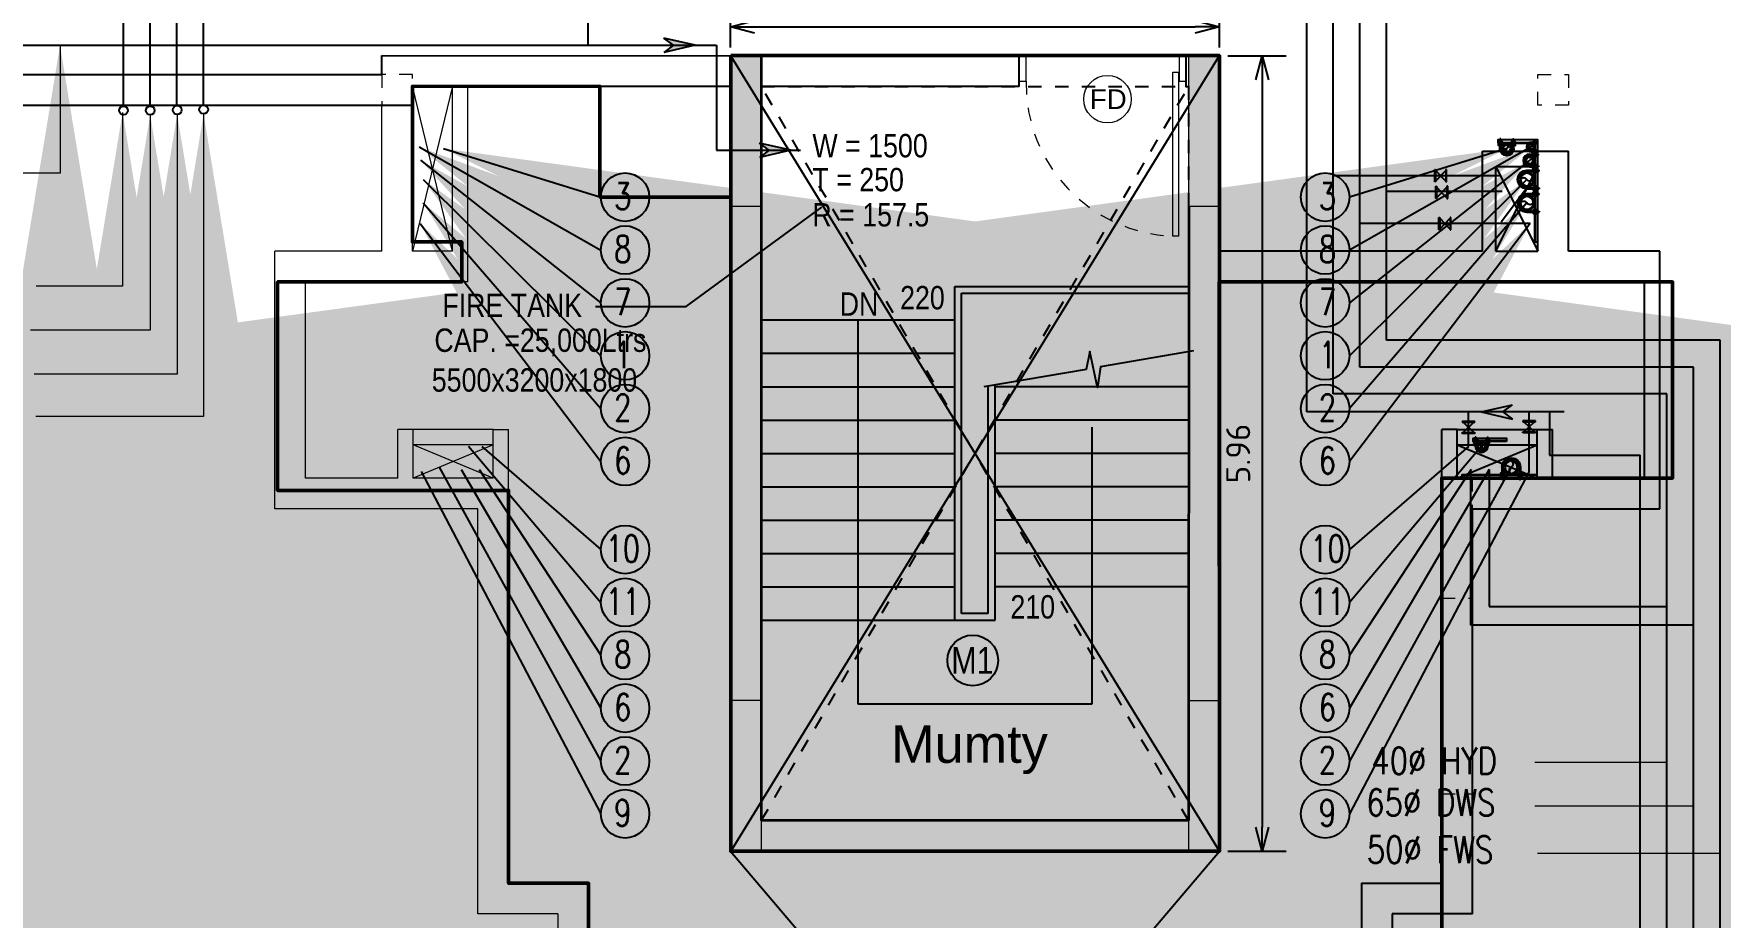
# Model space of a CAD drawing. Header units: inches. Extents: x 0 to 429, y 0 to 185.
# Drawn here: x 343.82 to 356.45, y 109.35 to 115.97 of the extents above; entities that cross this region are included whole.
import ezdxf
from ezdxf.enums import TextEntityAlignment as Align

# ---------------------------------------------------------------- set-up
doc = ezdxf.new("R2010")
doc.units = ezdxf.units.IN
doc.header["$MEASUREMENT"] = 0
doc.linetypes.add('Xr-4BHK-A-B-Terrace-Sub$0$HIDDEN', pattern=[0.375, 0.25, -0.125])
doc.layers.get('DEFPOINTS').update_dxf_attribs({"lineweight": 18})
for name, color, linetype, lineweight in [('FLOOR-TERRACE', 7, 'Continuous', 50), ('XR-4BHK-A-B-TERRACE-SUB$0$A-WALL', 7, 'Continuous', 35), ('XR-4BHK-A-B-TERRACE-SUB$0$COL', 1, 'Continuous', 0), ('XR-4BHK-A-B-TERRACE-SUB$0$COL BELOW', 3, 'Xr-4BHK-A-B-Terrace-Sub$0$HIDDEN', 0), ('XR-4BHK-A-B-TERRACE-SUB$0$COL HATCH', 9, 'Continuous', 0), ('XR-4BHK-A-B-TERRACE-SUB$0$DOOR', 34, 'Continuous', 20), ('XR-4BHK-A-B-TERRACE-SUB$0$HATCH', 8, 'Continuous', 9)]:
    doc.layers.add(name, color=color, linetype=linetype, lineweight=lineweight)
doc.layers.add('XR-4BHK-A-B-TERRACE-SUB$0$ELE-2', color=4, linetype='Continuous')
doc.layers.add('XR-4BHK-A-B-TERRACE-SUB$0$WATER TANK ABOVE', color=6, linetype='Xr-4BHK-A-B-Terrace-Sub$0$HIDDEN')
doc.styles.add('Sanvi Common', font='isocpeur.ttf')
doc.styles.get("Standard").update_dxf_attribs({"font": 'arial.ttf'})
doc.styles.add('Xr-4BHK-A-B-Terrace-Sub$0$$0$DIM', font='arial.ttf', dxfattribs={"height": 4})
doc.styles.add('Xr-4BHK-A-B-Terrace-Sub$0$$1$Standard', font='arial.ttf')
doc.styles.add('Xr-4BHK-A-B-Terrace-Sub$0$AUDIT_D_080506184754-0', font='romans.shx')
doc.styles.add('Xr-4BHK-A-B-Terrace-Sub$0$DIM-100', font='ARIALN.TTF', dxfattribs={"height": 1200})
doc.styles.add('Xr-4BHK-A-B-Terrace-Sub$0$ROMANS', font='romans.shx')
doc.styles.add('Xr-4BHK-A-B-Terrace-Sub$0$Standard', font='ARIALN.TTF')
doc.dimstyles.new('Sanvi Common', dxfattribs={"dimtxt": 0.18, "dimasz": 0.18, "dimexe": 0.18, "dimexo": 0.0625, "dimgap": 0.09, "dimtad": 1, "dimzin": 0, "dimdsep": 46, "dimtxsty": 'Sanvi Common', "dimblk": 'OPEN30', "dimcen": 0.09, "dimclrd": 68, "dimclre": 68, "dimclrt": 40, "dimadec": 0, "dimazin": 0, "dimtfac": 1, "dimtofl": 0, "dimtmove": 0, "dimatfit": 3, "dimldrblk": 'OPEN30', "dimfxl": 1, "dimtolj": 1, "dimtzin": 0, "dimarcsym": 0})
doc.dimstyles.new('Xr-4BHK-A-B-Terrace-Sub$0$125', dxfattribs={"dimtxt": 150, "dimasz": 75, "dimexe": 50, "dimexo": 50, "dimgap": 60, "dimtad": 1, "dimdec": 0, "dimrnd": 5, "dimdsep": 46, "dimtxsty": 'Xr-4BHK-A-B-Terrace-Sub$0$Standard', "dimblk": 'Xr-4BHK-A-B-Terrace-Sub$0$_ArchTick', "dimcen": 50, "dimdle": 50, "dimclrd": 256, "dimclre": 256, "dimclrt": 3, "dimaunit": 1, "dimadec": 4, "dimazin": 0, "dimtfac": 1, "dimtdec": 0, "dimtmove": 2, "dimatfit": 0, "dimfxl": 1, "dimarcsym": 0})
doc.dimstyles.new('Xr-4BHK-A-B-Terrace-Sub$0$DIM 75', dxfattribs={"dimtxt": 75, "dimasz": 75, "dimexe": 0.18, "dimexo": 0.0625, "dimgap": 0.09, "dimtad": 0, "dimtih": 1, "dimtoh": 1, "dimdec": 0, "dimzin": 0, "dimdsep": 46, "dimtxsty": 'Xr-4BHK-A-B-Terrace-Sub$0$Standard', "dimcen": 0.09, "dimclrd": 256, "dimclre": 256, "dimclrt": 256, "dimadec": 0, "dimazin": 0, "dimtfac": 1, "dimtdec": 0, "dimtofl": 0, "dimtmove": 0, "dimatfit": 3, "dimfxl": 1, "dimtolj": 1, "dimtzin": 0, "dimarcsym": 0})
doc.dimstyles.new('Xr-4BHK-A-B-Terrace-Sub$0$DIM-100', dxfattribs={"dimtxt": 300, "dimasz": 100, "dimexe": 75, "dimexo": 100, "dimgap": 50, "dimtad": 1, "dimdec": 0, "dimzin": 3, "dimdsep": 46, "dimtxsty": 'Xr-4BHK-A-B-Terrace-Sub$0$DIM-100', "dimblk": 'Xr-4BHK-A-B-Terrace-Sub$0$_Oblique', "dimcen": 0, "dimdle": 75, "dimclrd": 256, "dimclre": 256, "dimclrt": 256, "dimadec": 0, "dimazin": 1, "dimtfac": 1, "dimtdec": 0, "dimtix": 1, "dimtmove": 2, "dimatfit": 3, "dimfxl": 75, "dimtolj": 1, "dimtzin": 0, "dimlwd": 9, "dimlwe": 9, "dimarcsym": 0})
doc.dimstyles.new('Xr-4BHK-A-B-Terrace-Sub$0$DLG200', dxfattribs={"dimscale": 200, "dimtxt": 2, "dimasz": 1.5, "dimexe": 1.75, "dimexo": 0.5, "dimgap": 0.4, "dimtad": 1, "dimdec": 0, "dimzin": 0, "dimdsep": 46, "dimtxsty": 'Xr-4BHK-A-B-Terrace-Sub$0$ROMANS', "dimblk": 'Xr-4BHK-A-B-Terrace-Sub$0$_Oblique', "dimcen": 0, "dimdle": 1.75, "dimclrt": 3, "dimadec": 4, "dimazin": 0, "dimtfac": 0.25, "dimtdec": 0, "dimtix": 1, "dimtofl": 0, "dimtmove": 2, "dimatfit": 0, "dimfxl": 1.5, "dimtolj": 1, "dimtzin": 0, "dimlwd": 18, "dimlwe": 18, "dimarcsym": 1})

# ---------------------------------------------------------------- blocks, each defined once
blk = doc.blocks.new('Xr-4BHK-A-B-Terrace-Sub$0$m14')
at = {"layer": 'XR-4BHK-A-B-TERRACE-SUB$0$WATER TANK ABOVE'}
for p, q in [((16169.57216918661, -5040.005551602721), (12968.59146146895, 459.9969991816106)), ((12968.72479034308, -5040.005551602721), (16169.43884031248, 459.9969991816106))]:
    blk.add_line(p, q, dxfattribs=at)
for points in [[(12738.5914710412, 689.9969896093899), (16399.43883074028, 689.9969896093899), (16399.57215961441, -5270.0055420305), (12738.72479991533, -5270.0055420305)], [(12968.59146146895, 459.9969991816106), (16169.43884031248, 459.9969991816106), (16169.57216918661, -5040.005551602721), (12968.72479034308, -5040.005551602721)]]:
    blk.add_lwpolyline(points, close=True, dxfattribs=at)
blk = doc.blocks.new('Xr-4BHK-A-B-Terrace-Sub$0$core typ')
at = {"layer": 'XR-4BHK-A-B-TERRACE-SUB$0$COL HATCH'}
h = blk.add_hatch(color=256, dxfattribs=at)
h.dxf.hatch_style = 1
h.paths.add_polyline_path([(-3660.422838661034, 5960), (-3430.423872958665, 5960), (-3430.423872958665, 4829.998919435777), (-3660.422838661034, 4829.998919435777)])
h = blk.add_hatch(color=256, dxfattribs=at)
h.dxf.hatch_style = 1
h.paths.add_polyline_path([(-230, 5960), (-0.4237985720683355, 5960), (-0.4237985720683355, 4829.998919435777), (-230, 4829.998919435777)])
h = blk.add_hatch(color=256, dxfattribs=at)
h.dxf.hatch_style = 1
h.paths.add_polyline_path([(-3661.271118815552, -0.0001397388259647414), (-3429.998965702369, -0.0001397388259647414), (-3429.998965702369, 1130.001080564223), (-3661.271118815552, 1130.001080564223)])
h = blk.add_hatch(color=256, dxfattribs=at)
h.dxf.hatch_style = 1
h.paths.add_polyline_path([(-229.9989657023689, 1130.001080564223), (-0.421118834085064, 1130.001080564223), (-0.421118834085064, 0.002081506143440492), (-229.9989657023689, 0.002081506143440492)])
at = {"layer": 'XR-4BHK-A-B-TERRACE-SUB$0$A-WALL'}
for p, q in [((-3429.895596438873, 230.0000006498958), (-3430.553767735895, 5960.474011799583)), ((-3659.86919660744, 0.0008178776988643222), (-3660.527284279146, 5730.481116673422)), ((-230, 4829.998919435777), (-230.4212583881163, 230.001941952265)), ((-0.423926318064332, 4829.998919435777), (-0.4211188314075116, -0.002531639889639337)), ((-230.4212583881163, 230.001941952265), (-3429.895596438873, 230.0000006498958)), ((-0.4211188314075116, -0.002531639889639337), (-3659.86919660744, 0.0008178776988643222))]:
    blk.add_line(p, q, dxfattribs=at)
at = {"layer": 'XR-4BHK-A-B-TERRACE-SUB$0$COL'}
for points in [[(-3660.422838661034, 5960), (-3430.423872958665, 5960), (-3430.423872958665, 4829.998919435777), (-3660.422838661034, 4829.998919435777)], [(-230, 5960), (-0.4237985720683355, 5960), (-0.4237985720683355, 4829.998919435777), (-230, 4829.998919435777)], [(-3661.271118815552, -0.0001397388259647414), (-3429.998965702369, -0.0001397388259647414), (-3429.998965702369, 1130.001080564223), (-3661.271118815552, 1130.001080564223)], [(-229.9989657023689, 1130.001080564223), (-0.421118834085064, 1130.001080564223), (-0.421118834085064, 0.002081506143440492), (-229.9989657023689, 0.002081506143440492)]]:
    blk.add_lwpolyline(points, close=True, dxfattribs=at)
at = {"layer": 'XR-4BHK-A-B-TERRACE-SUB$0$COL BELOW'}
blk.add_lwpolyline([(-6044.97815060502, 5820.00341022887), (-6274.978150602139, 5820.00341022887), (-6274.978150602139, 5590.003410228674), (-6044.97815060502, 5590.003410228674)], close=True, dxfattribs=at)
at = {"layer": 'XR-4BHK-A-B-TERRACE-SUB$0$ELE-2'}
for p, q in [((-6274.994263304892, 5960.474011799583), (-3660.422838661034, 5960)), ((-6274.994263304892, 5820.000000000262), (-6274.994263304892, 5960.474011799583)), ((-6044.97815060502, 5730.474011846571), (-3660.527284279146, 5730.481116673422)), ((1969.999788446497, 4495.225600144709), (-0.4237317270599306, 4495.224454816329)), ((1970.000066865003, 4265.225600144826), (-0.4235980372468475, 4265.224454816373)), ((-5324.990322399331, -6265.044589770325), (-0.421118834085064, 0.002081506143440492)), ((-3661.271118815552, -0.0001397388259647414), (1665, -6265.044985277797))]:
    blk.add_line(p, q, dxfattribs=at)
blk.add_lwpolyline([(-230.4357418746222, 5959.77605154569), (-250.4357418746222, 5959.77605154569), (-250.4357418746222, 5729.77605154569), (-230.4341308471921, 5729.776039939956)], dxfattribs=at)
blk = doc.blocks.new('Xr-4BHK-A-B-Terrace-Sub$0$unit 2')
at = {"layer": 'XR-4BHK-A-B-TERRACE-SUB$0$ELE-2'}
for p, q in [((-4625.436429077788, 2.182787284255028e-11), (-229.9999999971187, -1.964508555829525e-10)), ((-0.0104476832493674, -89.52816186037671), (-0.01169721185578965, -230.0000000002037)), ((-4395.436429077788, -229.9999999999927), (-0.01169721185578965, -230.0000000002037))]:
    blk.add_line(p, q, dxfattribs=at)
at = {"layer": 'XR-4BHK-A-B-TERRACE-SUB$0$HATCH'}
for p, q in [((300.0001392092381, -1324.999999997905), (-0.0104476832493674, -89.52816186037671)), ((299.9882072027249, -89.52816186037671), (0, -1324.999999997905)), ((300.0001392092381, -1324.999999997905), (300.0016347668716, -89.52816186037671)), ((414.9879588689073, -1555.003410226767), (414.5664542694867, -89.52816186037671)), ((-229.9999999971769, -1324.999999997905), (-229.9999999971187, -230.0000000001965)), ((0, -1324.999999997905), (-0.01169724218198098, -230.0034101888232)), ((-1030.014544587117, -3254.996073277442), (-1030.030353723763, -1324.999999997905)), ((-229.9999999971769, -1324.999999997905), (-1030.030353723763, -1324.999999997905)), ((300.0001392092381, -1324.999999997905), (0, -1324.999999997905)), ((-800.0164285669453, -3024.996885220608), (-800.0284696939052, -1555.003410225254)), ((-230.0250890756142, -1555.003410226767), (-800.0284696939052, -1555.003410225254)), ((414.9879588689073, -1555.003410226767), (-230.0250890756433, -1555.003410226767)), ((-110.0284696967574, -3024.99953181055), (-110.0284696967283, -2660.00318329224)), ((4.97153030327172, -2660.00318329224), (-110.0284696967283, -2660.00318329224)), ((4.971530303242616, -3024.999772909388), (4.97153030327172, -2660.00318329224)), ((605.837552344834, -2660.004317016268), (4.97153030327172, -2660.00318329224)), ((605.4150314695435, -3025.000905902038), (4.971530303300824, -2775.003183292356)), ((605.4150314695726, -2775.004316130697), (4.971530303300824, -2775.003183292356)), ((605.4150314695726, -2775.004317016326), (4.971530303242616, -3024.999531811976)), ((605.4150314695435, -3025.000905902038), (605.4150314695435, -2660.004317016268)), ((605.4150314695435, -2660.004317016268), (719.9879588645708, -2660.004317016268)), ((719.9879588645708, -6059.999877993745), (719.9879588645708, -2660.004317016268)), ((-110.0284696967574, -3024.99953181055), (-800.0164285669453, -3024.996885220608)), ((605.4150314695435, -3025.000905902038), (4.971530303242616, -3024.999772909388)), ((489.9879588645708, -3255.001438402629), (-1030.014544587117, -3254.996073277442)), ((489.9879588645708, -6289.999877994785), (489.9879588645708, -3255.001438402629)), ((1319.983571438206, -6059.999877991038), (719.9879588645708, -6059.999877993745)), ((1319.983571438206, -6060.047999995993), (1319.983571436343, -7720.047999998205)), ((1089.983571437944, -6289.999877992079), (489.9879588645708, -6289.999877994785)), ((1089.983571437944, -6289.999877992079), (1089.983571436605, -7490.047999997849))]:
    blk.add_line(p, q, dxfattribs=at)
blk = doc.blocks.new('Xr-4BHK-A-B-Terrace-Sub$0$unit 3')
at = {"layer": 'XR-4BHK-A-B-TERRACE-SUB$0$COL BELOW'}
for points in [[(-9265.013047964749, 319.9868300844537), (-9035.013047947315, 319.9868300844537), (-9035.013047947315, 90.00039983843453), (-9265.013047964749, 90.00039983843453)], [(-9985.013042319944, -3605.500870084688), (-9755.013047964749, -3605.500870084688), (-9755.013047964749, -2705.00135385141), (-9985.013042319944, -2705.00135385141)], [(-9984.569546774874, -5069.453872223792), (-9755.013649774279, -5069.453872223792), (-9755.013649774279, -5970.22520005882), (-9984.569546774874, -5970.22520005882)]]:
    blk.add_lwpolyline(points, close=True, dxfattribs=at)
at = {"layer": 'XR-4BHK-A-B-TERRACE-SUB$0$ELE-2'}
for p, q in [((-9680.01419705947, -255.7219693650259), (-9035.013047957153, -255.7219693650259)), ((-9680.012996799225, -1004.999603404372), (-9680.013047944522, -255.7219693650259)), ((-9580.01329627834, -1004.999600159703), (-9580.01406408113, -370.7219693650259)), ((-9580.01406408113, -370.7219693650259), (-9265.013047944434, -1004.999600159703)), ((-9580.01329627834, -1004.999600159703), (-9265.861236753379, -370.7219693650259)), ((-9565.014197059529, -370.7219693650259), (-9265.013047944405, -370.7219693650259)), ((-9265.013047944434, -1004.999600159703), (-9265.013047944347, -370.7219693650259)), ((-9035.013047947257, -1004.999600160925), (-9035.013047957153, -255.7219693650259)), ((-9580.01329627834, -1004.999600159703), (-9265.013047944434, -1004.999600159703)), ((-8349.996619382, -1004.999600160925), (-9035.013047947257, -1004.999600160925)), ((-8349.996619376878, -2934.99607934599), (-8349.996619382, -1004.999600160925)), ((-9680.012981099746, -1234.999599913994), (-8464.996552536788, -1234.999599912466)), ((-8464.996619377489, -2704.996485382406), (-8464.996552536788, -1234.999599912466)), ((-9870.013042319944, -2340.000505454547), (-9984.569546774874, -2340.000505454547)), ((-9984.569546774874, -5739.999478152837), (-9984.569546774874, -2340.000505454547)), ((-9870.013042319944, -2705.00135385141), (-9870.013042319944, -2340.000505454547)), ((-9869.996619379817, -2340.000505454547), (-9269.574098503566, -2339.999371733225)), ((-9270.013042319944, -2704.999373102204), (-9270.013042319944, -2340.000505454547)), ((-9270.013042319944, -2340.000505454547), (-9155.013042319944, -2340.000505454547)), ((-9155.013042319944, -2704.999132035344), (-9155.013042319944, -2340.000505454547)), ((-9869.996619379817, -2705.000506061129), (-9269.573975779698, -2454.999371541606)), ((-9869.573975780659, -2455.000504377233), (-9269.573975779698, -2454.999371541606)), ((-9869.573975780659, -2455.000505262862), (-9269.996619378857, -2704.999131973775)), ((-9869.996619379817, -2705.000506061129), (-9270.013042319944, -2704.999373102204)), ((-9155.013042319944, -2704.999132035344), (-8464.996619377489, -2704.996485382406)), ((-9754.996619378886, -2935.001040069161), (-8349.996619376878, -2934.99607934599)), ((-9754.996619382582, -5970.225200058441), (-9754.996619378886, -2935.001040069161)), ((-10584.99661938261, -5739.999478152837), (-9984.569546774874, -5739.999478152837)), ((-10584.99661938261, -5740.047600157792), (-10584.99661938075, -7400.047600160004)), ((-10354.99661938261, -5970.225200059387), (-10354.99661938075, -7170.047600159654)), ((-9754.996619382582, -5970.225200058441), (-10354.99661938261, -5970.225200059387))]:
    blk.add_line(p, q, dxfattribs=at)
blk = doc.blocks.new('Xr-4BHK-A-B-Terrace-Sub$0$_ArchTick')
at = {"color": 0, "linetype": 'ByBlock', "const_width": 0.15}
blk.add_lwpolyline([(-0.5, -0.5), (0.5, 0.5)], dxfattribs=at)
blk = doc.blocks.new('Xr-4BHK-A-B-Terrace-Sub$0$$0$DOOR NO')
at = {"lineweight": 0}
blk.add_circle((5.684341886080801e-14, 0), 10, dxfattribs=at)
at = {"style": 'Xr-4BHK-A-B-Terrace-Sub$0$$0$DIM'}
blk.add_attdef('X1', text='', height=9, dxfattribs=at).set_placement((5.684341886080801e-14, 0), align=Align.MIDDLE_CENTER)
blk = doc.blocks.new('Xr-4BHK-A-B-Terrace-Sub$0$d-750')
at = {"layer": 'XR-4BHK-A-B-TERRACE-SUB$0$DOOR'}
for p, q in [((5.729134500143118e-09, 718.7499761594656), (5.729134500143118e-09, 749.9999761594656)), ((5.729134500143118e-09, 749.9999761594656), (115.0000000057291, 749.9999761594656)), ((115.0000000057291, 718.7499761594656), (5.729134500143118e-09, 718.7499761594656)), ((115.0000000057291, 749.9999761594656), (115.0000000057291, 718.7499761594656)), ((5.729134500143118e-09, -2.384052721993157e-05), (5.729134500143118e-09, 31.24997615947278)), ((5.729134500143118e-09, 31.24997615947278), (115.0000000057291, 31.24997615947278)), ((115.0000000057291, 31.24997615947278), (115.0000000057291, -2.384052721993157e-05)), ((115.0000000057291, -2.384052721993157e-05), (5.729134500143118e-09, -2.384052721993157e-05))]:
    blk.add_line(p, q, dxfattribs=at)
blk.add_lwpolyline([(73.88675761399941, 34.24997615947278), (811.340492390703, 34.24997615947278), (811.340492390703, 59.24997615947278), (73.88675761399941, 59.24997615947278)], close=True, dxfattribs=at)
at = {"layer": 'XR-4BHK-A-B-TERRACE-SUB$0$DOOR', "color": 8, "linetype": 'Xr-4BHK-A-B-Terrace-Sub$0$HIDDEN', "extrusion": (0, 0, -1)}
blk.add_ellipse((125.0000000057291, 31.24997615947278), major_axis=(218.3991734659579, 652.0652236637238), ratio=0.9987404314647262, start_param=-0.3381296109642833, end_param=1.207250979015199, dxfattribs=at)
blk = doc.blocks.new('_Open30')
at = {"color": 0, "linetype": 'ByBlock', "lineweight": -2}
for p, q in [((-1, 0.26794919), (0, 0)), ((0, 0), (-1, -0.26794919)), ((0, 0), (-1, 0))]:
    blk.add_line(p, q, dxfattribs=at)
blk = doc.blocks.new('*D434')
at = {"color": 68, "lineweight": -2, "transparency": 16777216}
for p, q in [((349.0403874671888, 115.8648716054717), (349.0403874671888, 116.1983952547208)), ((352.7013707960418, 115.8648716054717), (352.7013707960418, 116.1983952547208)), ((349.2203874671888, 116.0183952547208), (352.5213707960418, 116.0183952547208))]:
    blk.add_line(p, q, dxfattribs=at)
at = {"layer": 'DEFPOINTS', "color": 0, "transparency": 16777216}
for p in [(352.7013707960418, 116.0183952547208), (349.0403874671888, 115.8023716054717), (352.7013707960418, 115.8023716054717)]:
    blk.add_point(p, dxfattribs=at)
at = {"color": 68, "lineweight": -2, "transparency": 16777216, "xscale": 0.18, "yscale": 0.18, "zscale": 0.18, "rotation": 180}
blk.add_blockref('_Open30', (349.0403874671888, 116.0183952547208), dxfattribs=at)
at = {"color": 68, "lineweight": -2, "transparency": 16777216, "xscale": 0.18, "yscale": 0.18, "zscale": 0.18}
blk.add_blockref('_Open30', (352.7013707960418, 116.0183952547208), dxfattribs=at)
at = {"color": 40, "transparency": 16777216, "insert": (350.8708791316153, 116.1983952547208), "char_height": 0.18, "attachment_point": 5, "style": 'Sanvi Common'}
blk.add_mtext('\\A1;3.66', dxfattribs=at)
blk = doc.blocks.new('*D435')
at = {"color": 68, "lineweight": -2, "transparency": 16777216}
for p, q in [((352.7638707960419, 115.8023692135734), (353.2025423834346, 115.8023692135734)), ((353.0225423834346, 115.6223692135734), (353.0225423834346, 110.022371295073)), ((352.7638707960419, 109.842371295073), (353.2025423834346, 109.842371295073))]:
    blk.add_line(p, q, dxfattribs=at)
at = {"layer": 'DEFPOINTS', "color": 0, "transparency": 16777216}
for p in [(352.7013707960419, 115.8023692135734), (352.7013707960419, 109.842371295073), (353.0225423834346, 109.842371295073)]:
    blk.add_point(p, dxfattribs=at)
at = {"color": 68, "lineweight": -2, "transparency": 16777216, "xscale": 0.18, "yscale": 0.18, "zscale": 0.18}
for p, rotation in [((353.0225423834346, 115.8023692135734), 90), ((353.0225423834346, 109.842371295073), 270)]:
    blk.add_blockref('_Open30', p, dxfattribs=dict(at, rotation=rotation))
at = {"color": 40, "transparency": 16777216, "insert": (352.8425423834345, 112.8223702543231), "char_height": 0.18, "attachment_point": 5, "rotation": 90, "style": 'Sanvi Common'}
blk.add_mtext('\\A1;5.96', dxfattribs=at)
blk = doc.blocks.new('Xr-4BHK-A-B-Terrace-Sub$0$AR')
at = {"lineweight": -3}
blk.add_hatch(color=0, dxfattribs=at).paths.add_polyline_path([(-2.910391107208109e-11, 1.018630508806645e-10), (-53.38747398255394, -235.5740058441594), (-2.912042586134044e-11, -162.9766401681734), (53.38747398248059, -235.5740058441594)])
at = {"color": 0, "lineweight": -3}
for p, q in [((-2.91038304567337e-11, 1.018634065985679e-10), (-53.38747398255394, -235.5740058441594)), ((-2.91038304567337e-11, 1.018634065985679e-10), (53.38747398248059, -235.5740058441594)), ((-2.91038304567337e-11, -162.9766401681735), (-53.38747398255394, -235.5740058441594)), ((-2.91038304567337e-11, -162.9766401681735), (53.38747398248059, -235.5740058441594))]:
    blk.add_line(p, q, dxfattribs=at)
blk = doc.blocks.new('Xr-4BHK-A-B-Terrace-Sub$0$VALVE100')
at = {"color": 0, "linetype": 'Continuous', "lineweight": -3}
for p, q in [((-19.03617265379573, 22.9484023668517), (-22.0959596360497, 22.9484023668517)), ((-22.0959596360497, 22.9484023668517), (-22.0959596360497, -22.94840236687573)), ((-19.03617265379573, -22.94840236687573), (-19.03617265379573, 22.9484023668517)), ((-19.03617265379573, 19.88861538462276), (19.03617265379573, -19.88861538462276)), ((19.03617265379573, 19.88861538462276), (-19.03617265379573, -19.88861538462276)), ((19.03617265385983, 22.9484023668517), (22.09595963610578, 22.9484023668517)), ((19.03617265385983, -22.94840236687573), (19.03617265385983, 22.9484023668517)), ((22.09595963610578, 22.9484023668517), (22.09595963610578, -22.94840236687573)), ((-22.0959596360497, -22.94840236687573), (-19.03617265379573, -22.94840236687573)), ((22.09595963610578, -22.94840236687573), (19.03617265385983, -22.94840236687573))]:
    blk.add_line(p, q, dxfattribs=at)
blk = doc.blocks.new('Xr-4BHK-A-B-Terrace-Sub$0$_Oblique')
blk = doc.blocks.new('Xr-4BHK-A-B-Terrace-Sub$0$CI100')
at = {"color": 1, "ltscale": 100}
for p, q in [((-78.8920929323649, -2.4738256e-09), (-78.8920929323649, 11.49232116586063)), ((-73.99999999970896, 60.66666666645324), (-74.00000000098953, 11.49232116586063)), ((-65.99999999976716, 60.66666666645324), (-65.99999999854482, 11.49232116586063)), ((-61.1079070615815, -2.4738256e-09), (-61.1079070615815, 11.49232116586063)), ((61.1079070615815, -2.4738256e-09), (61.1079070615815, 11.49232116586063)), ((65.99999999976716, 60.66666666645324), (65.99999999854482, 11.49232116586063)), ((73.99999999970896, 60.66666666645324), (74.00000000098953, 11.49232116586063)), ((78.8920929323649, -2.4738256e-09), (78.8920929323649, 11.49232116586063)), ((-78.89209293544991, -15.49232117328211), (-78.89209293544991, -4.000000002473826)), ((-74.00000000098953, -2.4738256e-09), (-74.00000000343425, -4.000000002473826)), ((-74.00000000343425, -15.49232117328211), (-74.00000000285218, -37.33333333814517)), ((-74.00000000343425, -16.76924574616714), (-74.00000000343425, -37.33333333567134)), ((-66.00000000098953, -37.33333333567134), (-74.00000000098953, -37.33333333567134)), ((-66.00000000098953, -2.4738256e-09), (-66.00000000098953, -4.000000002473826)), ((-66.00000000098953, -15.49232117328211), (-66.00000000098953, -37.33333333567134)), ((-66.00000000098953, -16.76924574616714), (-66.00000000098953, -37.33333333814517)), ((-61.10790706466652, -15.49232117328211), (-61.10790706466652, -4.000000002473826)), ((61.10790706466652, -15.49232117328211), (61.10790706466652, -4.000000002473826)), ((66.00000000098953, -2.4738256e-09), (66.00000000098953, -4.000000002473826)), ((66.00000000098953, -15.49232117328211), (66.00000000098953, -37.33333333567134)), ((66.00000000098953, -16.76924574616714), (66.00000000098953, -37.33333333814517)), ((66.00000000098953, -37.33333333567134), (74.00000000098953, -37.33333333567134)), ((74.00000000098953, -2.4738256e-09), (74.00000000343425, -4.000000002473826)), ((74.00000000343425, -15.49232117328211), (74.00000000285218, -37.33333333814517)), ((74.00000000343425, -16.76924574616714), (74.00000000343425, -37.33333333567134)), ((78.89209293544991, -15.49232117328211), (78.89209293544991, -4.000000002473826))]:
    blk.add_line(p, q, dxfattribs=at)
for points in [[(-85.44812645978526, -2.4738256e-09), (-54.55187353718793, -2.4738256e-09), (-54.55187353718793, 11.49232116586063), (-85.44812645978526, 11.49232116586063)], [(85.44812645978526, -2.4738256e-09), (54.55187353718793, -2.4738256e-09), (54.55187353718793, 11.49232116586063), (85.44812645978526, 11.49232116586063)], [(-85.4481264622882, -15.49232117328211), (-54.55187353969086, -15.49232117328211), (-54.55187353969086, -4.000000002473826), (-85.4481264622882, -4.000000002473826)], [(85.4481264622882, -15.49232117328211), (54.55187353969086, -15.49232117328211), (54.55187353969086, -4.000000002473826), (85.4481264622882, -4.000000002473826)]]:
    blk.add_lwpolyline(points, close=True, dxfattribs=at)
at = {"ltscale": 100}
for radius in [60.66666666644596, 49.99999999981811]:
    blk.add_circle((0, 60.66666666645324), radius, dxfattribs=at)
at = {"color": 1, "ltscale": 100}
for radius in [73.9999999997308, 65.9999999997599]:
    blk.add_arc((0, 60.66666666645324), radius, 0, 180, dxfattribs=at)
at = {"ltscale": 100}
for centre, start, end in [((13.8690806030645, 85.66666666636591), 119.0199020120139, 240.980097987986), ((-13.8690806030645, 35.66666666654054), 299.0199020120139, 60.98009798798606)]:
    blk.add_arc(centre, 28.58935810349662, start, end, dxfattribs=at)
blk = doc.blocks.new('Xr-4BHK-A-B-Terrace-Sub$0$CI50')
at = {"color": 1, "ltscale": 100}
for p, q in [((-53.22542626422364, 2), (-53.22542626422364, 13.49232116833446)), ((-48.33333333313929, 34.99999999991269), (-48.33333333284826, 13.49232116833446)), ((-48.33333333284826, 2), (-48.33333333529299, -2)), ((-40.33333333319752, 34.99999999991269), (-40.33333333040355, 13.49232116833446)), ((-40.33333333284827, 2), (-40.33333333284827, -2)), ((-35.44124039344024, 2), (-35.44124039344024, 13.49232116833446)), ((35.44124039344024, 2), (35.44124039344024, 13.49232116833446)), ((40.33333333319752, 34.99999999481953), (40.33333333354675, 13.49232116324128)), ((40.33333333284827, 2), (40.33333333284827, -2)), ((48.33333333313929, 34.99999999481953), (48.33333333599147, 13.49232116324128)), ((48.33333333284826, 2), (48.33333333529299, -2)), ((53.22542626422364, 2), (53.22542626422364, 13.49232116833446)), ((-53.22542626730865, -13.49232117080828), (-53.22542626730865, -2)), ((-48.33333333529299, -13.49232117080828), (-48.33333333471092, -30.62995350570418)), ((-48.33333333529299, -14.76924574369332), (-48.33333333529299, -30.62995350323035)), ((-40.33333333284827, -30.62995350323035), (-48.33333333284826, -30.62995350323035)), ((-40.33333333284827, -13.49232117080828), (-40.33333333284827, -30.62995350323035)), ((-40.33333333284827, -14.76924574369332), (-40.33333333284827, -30.62995350570418)), ((-35.44124039652525, -13.49232117080828), (-35.44124039652525, -2)), ((35.44124039652525, -13.49232117080828), (35.44124039652525, -2)), ((40.33333333284827, -13.49232117080828), (40.33333333284827, -30.62995350323035)), ((40.33333333284827, -14.76924574369332), (40.33333333284827, -30.62995350570418)), ((40.33333333284827, -30.62995350323035), (48.33333333284826, -30.62995350323035)), ((48.33333333529299, -13.49232117080828), (48.33333333471092, -30.62995350570418)), ((48.33333333529299, -14.76924574369332), (48.33333333529299, -30.62995350323035)), ((53.22542626730865, -13.49232117080828), (53.22542626730865, -2))]:
    blk.add_line(p, q, dxfattribs=at)
at = {"color": 1, "ltscale": 100, "elevation": 1.671858e-10}
for points in [[(-57.92892428027696, 2), (-30.86954810534371, 2), (-30.86954810534371, 13.49232116833446), (-57.92892428027696, 13.49232116833446)], [(57.92892428027696, 2), (30.86954810534371, 2), (30.86954810534371, 13.49232116833446), (57.92892428027696, 13.49232116833446)], [(-57.9289242827799, -13.49232117080828), (-30.86954810784664, -13.49232117080828), (-30.86954810784664, -2), (-57.9289242827799, -2)], [(57.9289242827799, -13.49232117080828), (30.86954810784664, -13.49232117080828), (30.86954810784664, -2), (57.9289242827799, -2)]]:
    blk.add_lwpolyline(points, close=True, dxfattribs=at)
at = {"ltscale": 100}
for radius in [34.99999999990905, 24.99999999990905]:
    blk.add_circle((0, 34.99999999991269), radius, dxfattribs=at)
at = {"color": 1, "ltscale": 100}
for radius, start, end in [(48.33333333322298, 1.6675267e-09, 179.9999999983324), (40.33333333322297, 359.9999999983326, 180.0000000016675)]:
    blk.add_arc((0, 34.99999999991269), radius, start, end, dxfattribs=at)
at = {"ltscale": 100}
for centre, start, end in [((6.934540301561356, 47.49999999985448), 119.0199020128228, 240.9800979871771), ((-6.934540301561356, 22.4999999999709), 299.0199020128228, 60.9800979871771)]:
    blk.add_arc(centre, 14.29467905174831, start, end, dxfattribs=at)

msp = doc.modelspace()

# ---------------------------------------------------------------- linework, layer by layer
for p, q in [((353.7538120829545, 113.4699332295544), (353.7538120829545, 121.502856079443)), ((353.5538120829428, 113.2699332295573), (353.5538120829428, 121.2858968550258)), ((353.3578596858702, 113.1330221536313), (353.3578596858702, 120.5569417056517)), ((353.9538120829661, 113.6699332295515), (353.9538120829661, 120.3604816913407)), ((345.0927014742615, 115.4323726237903), (345.0927014742615, 118.1844471088383)), ((344.8927014742499, 115.4323726237903), (344.8927014742499, 117.9844471088413)), ((344.6927014742673, 115.4323726237903), (344.6927014742673, 117.7844471088296)), ((344.4927014742557, 115.4323726237903), (344.4927014742557, 117.711968951085)), ((347.9712480613075, 116.9363291246386), (347.9712480613075, 115.8802617813757)), ((340.4312735775297, 115.8802617813757), (348.9346596527889, 115.8802617813757)), ((348.9346596527889, 115.8802617813757), (348.9346596527889, 115.0939748081704)), ((352.7013707960418, 109.8423712950729), (349.0413690762057, 115.8023692135734)), ((352.701234826875, 115.8023716054717), (349.041922718256, 109.8423700314428)), ((351.2013561729968, 115.8026122684072), (349.270503418868, 115.8026133004145)), ((351.201356033444, 115.5726122684113), (351.2013561563786, 115.8026122684072)), ((351.201356033444, 115.5726122684113), (349.2713577781965, 115.5726132998947)), ((348.9346596527889, 115.0939748081704), (349.5637136618593, 115.0939748081704)), ((354.8137793590126, 114.9031001636153), (353.5538120829428, 114.9031001636153)), ((354.8195069446506, 114.7848042262753), (353.9538120829661, 114.7848042262753)), ((355.0019586311232, 114.8076021415304), (354.8129541741787, 114.5544381550693)), ((355.0290666646893, 114.5442057204031), (353.7538120829545, 114.5442057204031)), ((350.7209342143601, 114.0726122380706), (352.4717369905543, 114.0726133003749)), ((350.7209357312518, 111.5726122380706), (350.7209342143601, 114.0726122380706)), ((350.7709342446747, 114.0226122684084), (352.4717324116486, 114.022613300372)), ((350.7709357009139, 111.6226122684142), (350.7709342446747, 114.0226122684084)), ((349.2709343660376, 113.8226113582763), (350.7209343660493, 113.8226122380706)), ((356.4536453658934, 113.6699332295515), (353.9538120829661, 113.6699332295515)), ((356.4536453658934, 104.6163829279225), (356.4536453658934, 113.6699332295515)), ((349.2709345177268, 113.5726113582763), (350.7209345177384, 113.5726122380706)), ((356.2536453659109, 113.4699332295544), (353.7538120829545, 113.4699332295544)), ((356.2536453659109, 104.4163829279254), (356.2536453659109, 113.4699332295544)), ((349.270934669416, 113.3226113582763), (350.7209346694276, 113.3226122380706)), ((350.9709357008965, 111.6226123897626), (350.970934666168, 113.3279522421048)), ((351.0209357312401, 111.5726124201005), (351.0209346610341, 113.3364463940938)), ((352.4709346694276, 113.3226132998947), (351.020934669416, 113.3226124201005)), ((356.0536453658992, 113.2699332295573), (353.5538120829428, 113.2699332295573)), ((356.0536453658992, 104.2163829279283), (356.0536453658992, 113.2699332295573)), ((349.2709348211051, 113.0726113582763), (350.7209348211168, 113.0726122380706)), ((352.4709348211168, 113.0726132998947), (351.0209348211051, 113.0726124201005)), ((355.2843663033259, 113.1330221536313), (353.3578596858702, 113.1330221536313)), ((354.5679267569199, 112.875339353382), (354.5679267569199, 113.1330221536313)), ((355.0223484691801, 112.6875724793476), (355.0223484691801, 113.1330221536313)), ((355.1748300671738, 113.1330221536313), (355.1748300671738, 112.8084239940339)), ((349.2709349727943, 112.8226113582763), (350.7209349728059, 112.8226122380706)), ((352.4709349728059, 112.8226132998947), (351.0209349727943, 112.8226124201005)), ((354.5828866732177, 112.6887810927268), (354.5828866732177, 111.5384577822091)), ((354.722631446783, 112.7025310927396), (354.722631446783, 111.6762710535526)), ((355.1748300671738, 112.8084239940339), (355.8536453658876, 112.8084239940339)), ((355.8536453658876, 104.0163829279312), (355.8536453658876, 112.8084239940339)), ((349.2709351244835, 112.5726113582763), (350.7209351244951, 112.5726122380706)), ((352.4709351244951, 112.5726132998947), (351.0209351244835, 112.5726124201005)), ((349.2709352761726, 112.3226113582763), (350.7209352761843, 112.3226122380706)), ((352.4709352761843, 112.3226132998947), (351.0209352761726, 112.3226124201005)), ((349.2709354278618, 112.0726113582763), (350.7209354278734, 112.0726122380706)), ((352.4709354278734, 112.0726132998947), (351.0209354278618, 112.0726124201005)), ((349.270935579551, 111.8226113582763), (350.7209355795626, 111.8226122380706)), ((352.4709355795626, 111.8226132998947), (351.020935579551, 111.8226124201005)), ((349.2709357312401, 111.5726132998947), (350.7209357312518, 111.5726124201005)), ((350.7209357312518, 111.5726122380706), (351.0209357312401, 111.5726124201005)), ((350.9709357008965, 111.6226123897626), (350.7709357009139, 111.6226122684142)), ((354.722631446783, 111.6762710535526), (356.0536453658992, 111.6762710535526)), ((354.5828866732177, 111.5384577822091), (356.2536453659109, 111.5384577822091))]:
    msp.add_line(p, q)
at = {"lineweight": 25}
for p, q in [((354.7872048680715, 115.1508574969898), (355.0872355721353, 115.1508764899603)), ((355.0662355721565, 115.1718764973024), (355.0662486228962, 114.408045882706)), ((354.8514455459358, 112.916597741057), (354.6016704258786, 112.9165979925287)), ((355.0826721328181, 112.6588225050049), (354.5181791492782, 112.6588223481644))]:
    msp.add_line(p, q, dxfattribs=at)
msp.add_lwpolyline([(349.0413690762057, 115.8023692135734), (352.7013707960418, 115.8023692135734), (352.7013707960418, 109.8423712950729), (349.0413690762057, 109.8423712950729)], close=True)
for points in [[(354.7872048680715, 115.1468574969889), (355.0872355721353, 115.1468764899595), (355.0872355721353, 115.1718764899537), (354.7872048680715, 115.1718574969831)], [(355.0622355721412, 115.1718764973024), (355.0622486229099, 114.408045882706), (355.0872486229041, 114.408045882706), (355.0872355721353, 115.1718764973024)], [(354.8514455459358, 112.9125977410562), (354.6016704258786, 112.9125979925279), (354.6016704258786, 112.9375979925366), (354.8514455459358, 112.9375977410649)], [(355.0826721328181, 112.6628225050057), (354.5181791492782, 112.6628223481652), (354.5181791492782, 112.6378223481565), (355.0826721328181, 112.637822504997)]]:
    msp.add_lwpolyline(points, close=True, dxfattribs=at)
at = {"linetype": 'Continuous'}
msp.add_lwpolyline([(348.0290995893288, 113.9240191953699), (348.7074064725589, 113.9240191953699), (349.7243517134325, 114.6672137209948)], dxfattribs=at)
msp.add_lwpolyline([(352.5067062440198, 113.5908836377907), (351.8110290452883, 113.4709388585156), (351.78804142936, 113.316639515016), (351.7301480087904, 113.5861202806531), (351.7048352230618, 113.4526295124792), (350.9384519630389, 113.3224339811836)])
for centre, radius in [((344.4929928946644, 115.3921389995789), 0.03323927183261154), ((344.6929928946761, 115.3921389995789), 0.03323927183261154), ((344.895047641678, 115.3954667301272), 0.03323927183261154), ((345.0927014742615, 115.3991333519638), 0.03323927183261154), ((348.2501650823674, 114.7425023964001), 0.1812988915027236), ((353.4941496584784, 114.7425023964001), 0.1812988915027236), ((348.2501650823674, 114.3465364385024), 0.1812988915027236), ((353.4941496584784, 114.3465364385024), 0.1812988915027236), ((348.2501650823674, 113.9505704806192), 0.1812988915027236), ((353.4941496584784, 113.9505704806192), 0.1812988915027236), ((348.2501650823674, 113.554604522736), 0.1812988915027236), ((353.4941496584784, 113.554604522736), 0.1812988915027236), ((348.2501650823674, 113.1586385648529), 0.1812988915027236), ((353.4941496584784, 113.1586385648529), 0.1812988915027236), ((348.2501650823674, 112.7626726069697), 0.1812988915027236), ((353.4941496584784, 112.7626726069697), 0.1812988915027236), ((348.2501650823674, 112.1022650443751), 0.1812988915027236), ((353.4941496584784, 112.1022650443751), 0.1812988915027236), ((348.2501650823674, 111.7062990864919), 0.1812988915027236), ((353.4941496584784, 111.7062990864919), 0.1812988915027236), ((348.2501650823674, 111.3103331286087), 0.1812988915027236), ((350.8540633663638, 111.2716227070609), 0.1897815464085725), ((353.4941496584784, 111.3103331286087), 0.1812988915027236), ((348.2501650823674, 110.9143671707256), 0.1812988915027236), ((353.4941496584784, 110.9143671707256), 0.1812988915027236), ((348.2501650823674, 110.5184012128279), 0.1812988915027236), ((353.4941496584784, 110.5184012128279), 0.1812988915027236), ((348.2501650823674, 110.1224352549447), 0.1812988915027236), ((353.4941496584784, 110.1224352549447), 0.1812988915027236)]:
    msp.add_circle(centre, radius)
at = {"layer": 'FLOOR-TERRACE', "color": 4}
msp.add_lwpolyline([(349.0413615018932, 115.802797615881), (352.7013605812879, 115.802797615881), (352.7013605812879, 109.8428039971124), (349.0413615018932, 109.8428039971124)], close=True, dxfattribs=at)
at = {"layer": 'FLOOR-TERRACE', "color": 227}
msp.add_lwpolyline([(347.976797593647, 107.9073727458076), (347.9767975936179, 109.6028286319838), (347.3768020814809, 109.6028286319838), (347.3768001138874, 112.5453149227747), (345.6467975936307, 112.5453149336158), (345.6467975936307, 114.1073726238015), (347.0268117945584, 114.1073726238015), (347.0268117945584, 114.407593973569), (346.6567738989311, 114.407593973569), (346.6568002487243, 115.5727893256612), (348.0609209607414, 115.5728341209965), (348.0609208323644, 114.7428337262159), (349.0417757052114, 114.742836648808), (349.0417903062248, 109.8425851198322), (352.7017903060246, 109.8423611714011), (352.7009310064955, 114.1075835444558), (356.0967928270752, 114.1075846539375), (356.0967928270752, 112.6378089660489), (354.3667903062365, 112.6378089660489), (354.3667896249158, 103.3475851198368)], dxfattribs=at)

# ---------------------------------------------------------------- block references
at = {"xscale": 0.001, "yscale": 0.001, "zscale": 0.001}
for name, p in [('Xr-4BHK-A-B-Terrace-Sub$0$core typ', (352.701791914877, 109.842369213567)), ('Xr-4BHK-A-B-Terrace-Sub$0$m14', (336.3017959961421, 115.1123746158532)), ('Xr-4BHK-A-B-Terrace-Sub$0$unit 2', (346.6568137642739, 115.6623726238007)), ('Xr-4BHK-A-B-Terrace-Sub$0$unit 3', (364.351804962846, 115.3425944136228))]:
    msp.add_blockref(name, p, dxfattribs=at)
for name, p, xscale, yscale, zscale, rotation in [('Xr-4BHK-A-B-Terrace-Sub$0$AR', (348.7756695618141, 115.8802617813757), -0.001, 0.001, 0.001, 270), ('Xr-4BHK-A-B-Terrace-Sub$0$d-750', (352.4513561332701, 115.8021452651277), -0.001666666782982257, 0.001666666782982257, 0.001666666783112987, 90.00000005202688), ('Xr-4BHK-A-B-Terrace-Sub$0$AR', (349.4917227267856, 115.0939748081704), -0.001, 0.001, 0.001, 270), ('Xr-4BHK-A-B-Terrace-Sub$0$AR', (354.6628025129016, 113.1330221536313), -0.001, 0.001, 0.001, 90)]:
    msp.add_blockref(name, p, dxfattribs=dict(xscale=xscale, yscale=yscale, zscale=zscale, rotation=rotation))
ref = msp.add_blockref('Xr-4BHK-A-B-Terrace-Sub$0$$0$DOOR NO', (351.8635803600177, 115.4765252141491), dxfattribs=dict(xscale=0.01778, yscale=0.01778, zscale=0.01778))
ref.add_attrib('X1', 'FD', dxfattribs={"height": 0.1481666666666666, "style": 'Xr-4BHK-A-B-Terrace-Sub$0$$1$Standard'}).set_placement((351.8695434113893, 115.4765252141491), align=Align.MIDDLE_CENTER)
at = {"lineweight": 25}
for name, p, xscale, yscale, zscale, rotation in [('Xr-4BHK-A-B-Terrace-Sub$0$CI50', (354.8549377009608, 115.1446654624573), -0.001099999999976717, 0.001100000000005821, 0.0011, 180), ('Xr-4BHK-A-B-Terrace-Sub$0$CI50', (355.0637355721542, 115.1189333889755), 0.00075, 0.00075, 0.00075, 90), ('Xr-4BHK-A-B-Terrace-Sub$0$CI50', (355.0603289622218, 115.0169089184905), 0.001, 0.001, 0.001, 90), ('Xr-4BHK-A-B-Terrace-Sub$0$CI100', (355.0622355721412, 114.8750505042967), -0.0009405000000115251, 0.0009404999999969733, 0.0009405, 90), ('Xr-4BHK-A-B-Terrace-Sub$0$CI100', (355.0622355721412, 114.699515198064), -0.0009405000000115251, 0.0009404999999969733, 0.0009405, 90), ('Xr-4BHK-A-B-Terrace-Sub$0$CI50', (354.6663229346727, 112.9129335891461), 0.001, 0.001, 0.001, 180)]:
    msp.add_blockref(name, p, dxfattribs=dict(at, xscale=xscale, yscale=yscale, zscale=zscale, rotation=rotation))
at = {"extrusion": (0, 0, -1), "xscale": -0.002025000000139698, "yscale": 0.002025000000139698, "zscale": -0.002025000000139698}
for p, rotation in [((-354.3592515041514, 114.9031001636153), 180), ((-354.3676643183558, 114.7780659289541), 180), ((-354.3914393738073, 114.5442057204031), 180), ((-354.5679267569199, 113.0176382086042), 90), ((-355.0221890750386, 113.0218134760193), 90)]:
    msp.add_blockref('Xr-4BHK-A-B-Terrace-Sub$0$VALVE100', p, dxfattribs=dict(at, rotation=rotation))
at = {"lineweight": 25, "xscale": -0.000940500000026077, "yscale": 0.0009404999999969733, "zscale": 0.0009405}
msp.add_blockref('Xr-4BHK-A-B-Terrace-Sub$0$CI100', (354.8875640319588, 112.6628224507999), dxfattribs=at)

# ---------------------------------------------------------------- texts
at = {"style": 'Xr-4BHK-A-B-Terrace-Sub$0$Standard'}
for s, height, p in [('W = 1500', 0.175, (349.653341102558, 115.0407598464493)), ('T = 250', 0.175, (349.653341102558, 114.786532200434)), ('R = 157.5', 0.175, (349.653341102558, 114.5229161361325)), ('220', 0.175, (350.3099839573247, 113.9019586502376)), ('DN', 0.175, (349.8577099668314, 113.8540256925311)), ('210', 0.175, (351.1363776645726, 111.5858337634394)), ('M1', 0.2, (350.6925777663696, 111.1719667646661))]:
    msp.add_text(s, height=height, dxfattribs=at).set_placement(p)
at = {"style": 'Xr-4BHK-A-B-Terrace-Sub$0$AUDIT_D_080506184754-0', "width": 0.75}
for s, p in [('3', (348.232996566016, 114.6497794584551)), ('3', (353.5113181748297, 114.6497794584551)), ('8', (348.232996566016, 114.253813500572)), ('8', (353.5113181748297, 114.253813500572)), ('7', (348.232996566016, 113.8578475426888)), ('7', (353.5113181748297, 113.8578475426888)), ('1', (348.232996566016, 113.4618815848057)), ('1', (353.5113181748297, 113.4618815848057)), ('2', (348.232996566016, 113.0659156269225)), ('2', (353.5113181748297, 113.0659156269225)), ('6', (348.232996566016, 112.6699496690393)), ('6', (353.5113181748297, 112.6699496690393)), ('10', (348.232996566016, 112.0095421064447)), ('10', (353.5113181748297, 112.0095421064447)), ('11', (348.232996566016, 111.6135761485615)), ('11', (353.5113181748297, 111.6135761485615)), ('8', (348.232996566016, 111.2176101906638)), ('8', (353.5113181748297, 111.2176101906638)), ('6', (348.232996566016, 110.8216442327807)), ('6', (353.5113181748297, 110.8216442327807)), ('2', (348.232996566016, 110.4256782748975)), ('2', (353.5113181748297, 110.4256782748975)), ('9', (348.232996566016, 110.0297123170143)), ('9', (353.5113181748297, 110.0297123170143))]:
    msp.add_text(s, height=0.2, dxfattribs=at).set_placement(p, align=Align.CENTER)
at = {"linetype": 'Continuous', "style": 'Xr-4BHK-A-B-Terrace-Sub$0$Standard'}
for s, p in [('FIRE TANK', (346.8812322973959, 113.8447560951876)), ('CAP. =25,000Ltrs', (346.8216785010577, 113.583477729187)), ('5500x3200x1800', (346.8022144582633, 113.2853888692456))]:
    msp.add_text(s, height=0.175, dxfattribs=at).set_placement(p)
at = {"style": 'Xr-4BHK-A-B-Terrace-Sub$0$ROMANS', "width": 0.8}
for s, p in [('40%%C HYD ', (353.8405448453545, 110.4196724777116)), ('65%%C DWS ', (353.8024496072599, 110.1075744366803)), ('50%%C FWS ', (353.8065634942891, 109.7541028752579))]:
    msp.add_text(s, height=0.2, dxfattribs=at).set_placement(p)
at = {"layer": 'FLOOR-TERRACE', "color": 4}
msp.add_text('Mumty', height=0.28, dxfattribs=at).set_placement((350.8293974231976, 110.6446844166141), align=Align.MIDDLE_CENTER)

# ---------------------------------------------------------------- dimensions: what is measured, and where the dimension line sits
at = {"color": 2}
dim = msp.add_linear_dim(base=(352.7013707960418, 116.0183952547208), p1=(349.0403874671888, 115.8023716054717), p2=(352.7013707960418, 115.8023716054717), dimstyle='Sanvi Common', dxfattribs=at)
dim.commit()
dim.dimension.update_dxf_attribs({"geometry": '*D434', "text_midpoint": (350.8708791316153, 116.1983952547208)})
dim = msp.add_linear_dim(base=(353.0225423834346, 109.842371295073), p1=(352.7013707960418, 115.8023692135734), p2=(352.7013707960418, 109.8423712950729), angle=90, dimstyle='Sanvi Common', dxfattribs=at)
dim.commit()
dim.dimension.update_dxf_attribs({"geometry": '*D435', "text_midpoint": (352.8425423834345, 112.8223702543231)})

# ---------------------------------------------------------------- leaders
for points, dimstyle, override in [([(344.0173028585255, 115.8802617813757), (344.0173028585255, 114.9231296615884), (343.6653095514616, 114.9231296615884)], 'Xr-4BHK-A-B-Terrace-Sub$0$DLG200', {"dimasz": 0.75, "dimtad": 0}), ([(344.6929928946761, 115.3588997277524), (344.6929928946761, 113.7457119382574), (343.7952930379529, 113.7457119382574)], 'Xr-4BHK-A-B-Terrace-Sub$0$DIM-100', {"dimtad": 0, "dimfxlon": 1, "dimarcsym": 1}), ([(344.895047641678, 115.3622274583008), (344.895047641678, 113.4155665528209), (343.8240088562875, 113.4155665528209)], 'Xr-4BHK-A-B-Terrace-Sub$0$DIM-100', {"dimgap": 50, "dimtad": 0, "dimfxlon": 1, "dimarcsym": 1}), ([(345.0927014742615, 115.3658940801374), (345.0927014742615, 113.099018921855), (343.8373549878293, 113.099018921855)], 'Xr-4BHK-A-B-Terrace-Sub$0$DIM-100', {"dimgap": 50, "dimtad": 0, "dimfxlon": 1, "dimarcsym": 1}), ([(344.4861523243294, 115.3777351160365), (344.4861523243294, 114.0758573236939), (343.8398450156951, 114.0758573236939)], 'Xr-4BHK-A-B-Terrace-Sub$0$DIM-100', {"dimtad": 0, "dimfxlon": 1, "dimarcsym": 1}), ([(351.7459342446805, 113.0184492705134), (351.7459354278676, 110.9440957334568), (349.9959355795568, 110.9440957334568), (349.9959343660435, 113.8226117981662)], 'Xr-4BHK-A-B-Terrace-Sub$0$125', {"dimasz": 300, "dimtad": 0}), ([(356.0536453658992, 110.508079099874), (355.0643595356073, 110.508079099874)], 'Xr-4BHK-A-B-Terrace-Sub$0$DIM-100', {"dimgap": 50, "dimtad": 0, "dimfxlon": 1, "dimarcsym": 1}), ([(356.2536453659109, 110.1795221225888), (355.0643595356073, 110.1795221225888)], 'Xr-4BHK-A-B-Terrace-Sub$0$DIM-100', {"dimgap": 50, "dimtad": 0, "dimfxlon": 1, "dimarcsym": 1}), ([(356.4536453658934, 109.8254202799848), (355.0850283008463, 109.8254202799848)], 'Xr-4BHK-A-B-Terrace-Sub$0$DIM-100', {"dimgap": 50, "dimtad": 0, "dimfxlon": 1, "dimarcsym": 1})]:
    msp.add_leader(points, dimstyle=dimstyle, override=override)
for points in [[(346.706829168716, 115.1189333889755), (348.0688661908775, 114.3465364385024)], [(346.8893770398849, 115.1061654624768), (348.0688661908775, 114.7425023964001)], [(355.0374855721589, 115.1189333889755), (353.6754485499973, 114.3465364385024)], [(354.8549377009899, 115.1061654624768), (353.6754485499973, 114.7425023964001)], [(346.7171679310836, 115.0194732975337), (348.0688661908775, 113.9505704806192)], [(355.0271468097912, 115.0194732975337), (353.6754485499973, 113.9505704806192)], [(346.7387077726294, 114.8748536492762), (348.0688661908775, 113.554604522736)], [(355.0056069682164, 114.8748536492762), (353.6754485499973, 113.554604522736)], [(346.7387077726294, 114.6993183430435), (348.0688661908775, 113.1586385648529)], [(355.0056069682164, 114.6993183430435), (353.6754485499973, 113.1586385648529)], [(346.7150791687004, 114.544661506557), (348.0688661908775, 112.7626726069697)], [(355.0292355721454, 114.544661506557), (353.6754485499973, 112.7626726069697)], [(347.077991806173, 112.8779335891281), (348.0688661908775, 111.7062990864919)], [(347.1763879839259, 112.875339353382), (348.0688661908775, 112.1022650443751)], [(354.6663229347018, 112.8779335891281), (353.6754485499973, 111.7062990864919)], [(354.5679267569199, 112.875339353382), (353.6754485499973, 112.1022650443751)], [(346.8567507088578, 112.7198794508126), (348.0688661908775, 110.5184012128279)], [(347.0215238999212, 112.7031837338849), (348.0688661908775, 110.9143671707256)], [(347.1559874884538, 112.7031837338849), (348.0688661908775, 111.3103331286087)], [(354.8875640319879, 112.7198794508126), (353.6754485499973, 110.5184012128279)], [(354.7227908409245, 112.7031837338849), (353.6754485499973, 110.9143671707256)], [(354.5883272524211, 112.7031837338849), (353.6754485499973, 111.3103331286087)], [(346.7219662716657, 112.6875724793476), (348.0688661908775, 110.1224352549447)], [(355.0223484691801, 112.6875724793476), (353.6754485499973, 110.1224352549447)]]:
    msp.add_leader(points, dimstyle='Xr-4BHK-A-B-Terrace-Sub$0$DIM 75')

doc.saveas('drawing.dxf')
